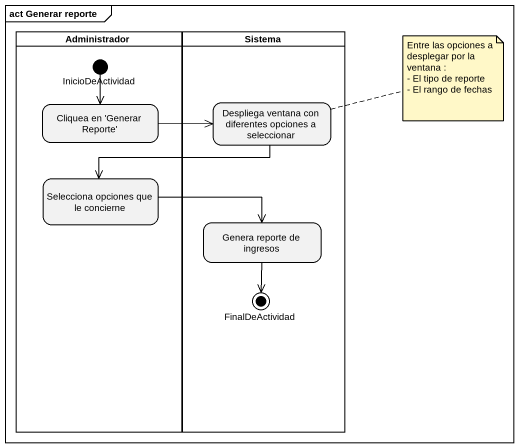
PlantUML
@startuml
mainframe act Generar reporte
hide empty description
state Administrador <<partition>> {
  state InicioDeActividad <<start>>
  state "Cliquea en 'Generar Reporte'" as Cliquea_en_Generar_Reporte
  state "Selecciona opciones que le concierne" as Selecciona_opciones_que_le
}
state Sistema <<partition>> {
  state "Despliega ventana con diferentes opciones a seleccionar" as Despliega_ventana_con
  state "Genera reporte de ingresos" as Genera_reporte_de_ingresos
  state FinalDeActividad <<end>>
}
InicioDeActividad --> Cliquea_en_Generar_Reporte
Cliquea_en_Generar_Reporte -right-> Despliega_ventana_con
Despliega_ventana_con -left-> Selecciona_opciones_que_le
Selecciona_opciones_que_le -right-> Genera_reporte_de_ingresos
Genera_reporte_de_ingresos --> FinalDeActividad
note right of Despliega_ventana_con
  Entre las opciones a desplegar por la ventana :
  - El tipo de reporte
  - El rango de fechas
end note
@enduml
